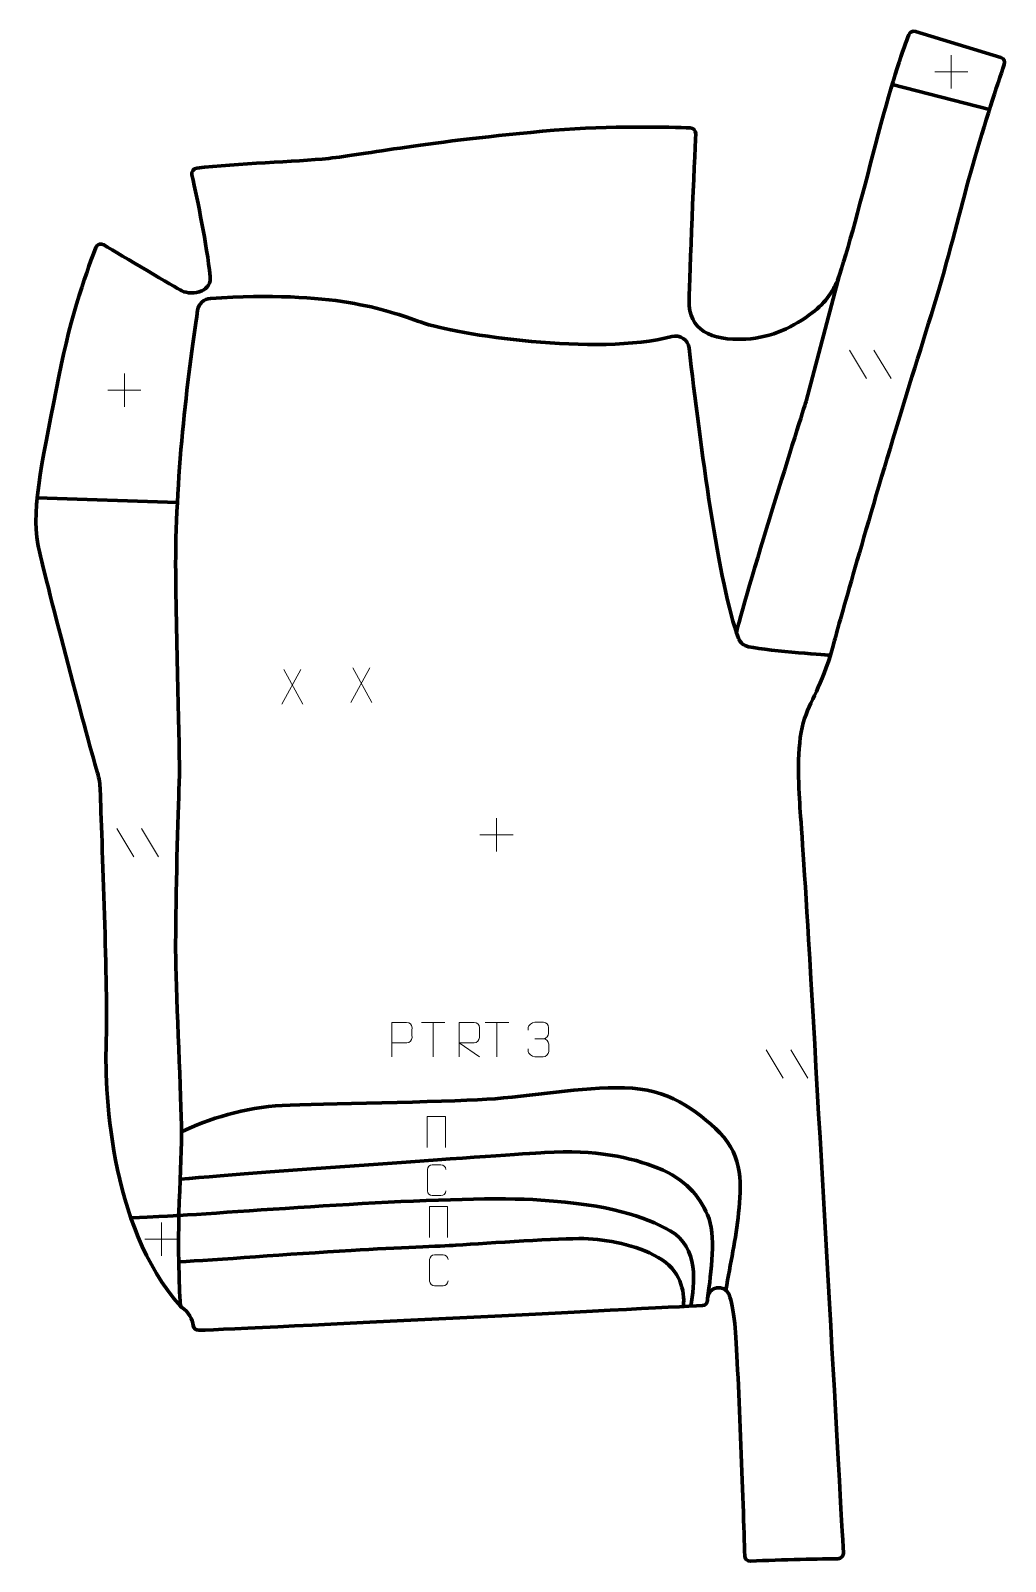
# Model space of a CAD drawing. Header units: millimetres. Extents: x -354 to 351, y -554 to 554.
import ezdxf

# ---------------------------------------------------------------- set-up
doc = ezdxf.new("R2010")
doc.units = ezdxf.units.MM
doc.header["$MEASUREMENT"] = 0
for name, color, linetype in [('layer 1', 7, 'Continuous'), ('layer 2', 7, 'Continuous'), ('layer 3', 7, 'Continuous')]:
    doc.layers.add(name, color=color, linetype=linetype)

msp = doc.modelspace()

# ---------------------------------------------------------------- linework, layer by layer
at = {"layer": 'layer 1', "color": 250, "lineweight": 9}
for points in [[(311.6531, 536.1245), (311.6531, 536.1245), (311.6531, 512.1466), (311.6531, 512.1466)], [(299.6642, 524.1355), (299.6642, 524.1355), (323.6421, 524.1355), (323.6421, 524.1355)], [(237.9801, 322.6569), (237.9801, 322.6569), (250.3444, 302.1126), (250.3444, 302.1126)], [(255.71, 322.6569), (255.71, 322.6569), (268.0743, 302.1126), (268.0743, 302.1126)], [(-286.2154, 305.7527), (-286.2154, 305.7527), (-286.2154, 281.7748), (-286.2154, 281.7748)], [(-298.2043, 293.7637), (-298.2043, 293.7637), (-274.2264, 293.7637), (-274.2264, 293.7637)], [(-158.6356, 91.5847), (-158.6356, 91.5847), (-172.3762, 66.6889), (-172.3762, 66.6889)], [(-170.9216, 91.5847), (-170.9216, 91.5847), (-157.181, 66.6312), (-157.181, 66.6312)], [(-108.7127, 92.8175), (-108.7127, 92.8175), (-122.4533, 67.9217), (-122.4533, 67.9217)], [(-120.9987, 92.8175), (-120.9987, 92.8175), (-107.2581, 67.864), (-107.2581, 67.864)], [(-17.1368, -15.9733), (-17.1368, -15.9733), (-17.1368, -39.9512), (-17.1368, -39.9512)], [(-291.6418, -23.2468), (-291.6418, -23.2468), (-279.2775, -43.7911), (-279.2775, -43.7911)], [(-273.9119, -23.2468), (-273.9119, -23.2468), (-261.5476, -43.7911), (-261.5476, -43.7911)], [(-29.1257, -27.9623), (-29.1257, -27.9623), (-5.1478, -27.9623), (-5.1478, -27.9623)], [(-71.4285, -163.6301), (-71.4285, -163.6301), (-54.4413, -163.6301), (-54.4413, -163.6301)], [(-62.9347, -188.5601), (-62.9347, -188.5601), (-62.9347, -163.6066), (-62.9347, -163.6066)], [(-25.3437, -163.6263), (-25.3437, -163.6263), (-8.3565, -163.6263), (-8.3565, -163.6263)], [(-16.8499, -188.5563), (-16.8499, -188.5563), (-16.8499, -163.6028), (-16.8499, -163.6028)], [(10.495, -175.5323), (10.495, -175.5323), (16.6914, -175.5323), (16.6914, -175.5323)], [(177.8229, -183.5377), (177.8229, -183.5377), (190.1872, -204.082), (190.1872, -204.082)], [(195.5528, -183.5377), (195.5528, -183.5377), (207.9171, -204.082), (207.9171, -204.082)], [(-259.3237, -308.5143), (-259.3237, -308.5143), (-259.3237, -332.4922), (-259.3237, -332.4922)], [(-271.3126, -320.5033), (-271.3126, -320.5033), (-247.3347, -320.5033), (-247.3347, -320.5033)]]:
    msp.add_open_spline(points, degree=3, dxfattribs=at)
for points, knots in [([(-92.9349, -188.5602), (-92.9349, -188.5602), (-92.9349, -163.6066), (-92.9349, -163.6066), (-92.9349, -163.6066), (-89.3399, -163.6066), (-85.7446, -163.6066), (-82.1492, -163.6066), (-82.1492, -163.6066), (-79.824, -163.6445), (-78.2666, -165.1346), (-78.2708, -167.5007), (-78.2708, -167.5007), (-78.2712, -169.5364), (-78.2712, -172.5957), (-78.2708, -174.6317), (-78.2708, -174.6317), (-78.2773, -176.5071), (-80.0895, -178.449), (-82.0991, -178.4681), (-82.0991, -178.4681), (-82.0991, -178.4681), (-92.9349, -178.4681), (-92.9349, -178.4681)], [0, 0, 0, 0, 0.142857143, 0.142857143, 0.142857143, 0.142857143, 0.285714286, 0.285714286, 0.285714286, 0.285714286, 0.428571429, 0.428571429, 0.428571429, 0.428571429, 0.571428571, 0.571428571, 0.571428571, 0.571428571, 0.714285714, 0.714285714, 0.714285714, 0.714285714, 1, 1, 1, 1]), ([(-44.1822, -188.5563), (-44.1822, -188.5563), (-44.1822, -163.6028), (-44.1822, -163.6028), (-44.1822, -163.6028), (-40.5874, -163.6028), (-36.9919, -163.6028), (-33.3967, -163.6028), (-33.3967, -163.6028), (-31.0714, -163.6405), (-29.5141, -165.1305), (-29.5182, -167.4969), (-29.5182, -167.4969), (-29.5186, -169.5324), (-29.5186, -172.5918), (-29.5182, -174.6278), (-29.5182, -174.6278), (-29.5247, -176.5033), (-31.337, -178.4451), (-33.3465, -178.4642), (-33.3465, -178.4642), (-33.3465, -178.4642), (-44.1822, -178.4642), (-44.1822, -178.4642), (-44.1822, -178.4642), (-44.1822, -178.4642), (-29.5275, -188.5563), (-29.5275, -188.5563)], [0, 0, 0, 0, 0.125, 0.125, 0.125, 0.125, 0.25, 0.25, 0.25, 0.25, 0.375, 0.375, 0.375, 0.375, 0.5, 0.5, 0.5, 0.5, 0.625, 0.625, 0.625, 0.625, 0.75, 0.75, 0.75, 0.75, 1, 1, 1, 1]), ([(5.7853, -169.2871), (5.7853, -169.2871), (5.7853, -167.4299), (5.7853, -167.4299), (5.7853, -167.4299), (5.771, -165.688), (8.4355, -163.5699), (10.4946, -163.5926), (10.4946, -163.5926), (12.5587, -163.5926), (14.6227, -163.5926), (16.6864, -163.5926), (16.6864, -163.5926), (18.8809, -163.5838), (20.4792, -165.4306), (20.5236, -167.3427), (20.5236, -167.3427), (20.5232, -168.7778), (20.5232, -170.2129), (20.5236, -171.6484), (20.5236, -171.6484), (20.475, -173.3019), (18.8724, -175.5319), (16.6741, -175.5219), (16.6741, -175.5219), (18.8778, -175.5331), (20.4858, -177.3363), (20.5398, -179.3958), (20.5398, -179.3958), (20.5394, -181.1805), (20.5394, -182.9652), (20.5398, -184.7503), (20.5398, -184.7503), (20.5499, -186.8117), (18.495, -188.5748), (16.6741, -188.5667), (16.6741, -188.5667), (14.6088, -188.5664), (12.5436, -188.5664), (10.478, -188.5667), (10.478, -188.5667), (8.3094, -188.5552), (5.7784, -186.155), (5.7598, -184.6932), (5.7598, -184.6932), (5.7598, -184.6932), (5.7598, -182.7846), (5.7598, -182.7846)], [0, 0, 0, 0, 0.076923077, 0.076923077, 0.076923077, 0.076923077, 0.153846154, 0.153846154, 0.153846154, 0.153846154, 0.230769231, 0.230769231, 0.230769231, 0.230769231, 0.307692308, 0.307692308, 0.307692308, 0.307692308, 0.384615385, 0.384615385, 0.384615385, 0.384615385, 0.461538462, 0.461538462, 0.461538462, 0.461538462, 0.538461538, 0.538461538, 0.538461538, 0.538461538, 0.615384615, 0.615384615, 0.615384615, 0.615384615, 0.692307692, 0.692307692, 0.692307692, 0.692307692, 0.769230769, 0.769230769, 0.769230769, 0.769230769, 0.846153846, 0.846153846, 0.846153846, 0.846153846, 1, 1, 1, 1]), ([(-67.2019, -254.1459), (-67.2019, -254.1459), (-67.2019, -231.7956), (-67.2019, -231.7956), (-67.2019, -231.7956), (-67.2019, -231.7956), (-54.0836, -231.7956), (-54.0836, -231.7956), (-54.0836, -231.7956), (-54.0836, -231.7956), (-54.0836, -254.1459), (-54.0836, -254.1459)], [0, 0, 0, 0, 0.25, 0.25, 0.25, 0.25, 0.5, 0.5, 0.5, 0.5, 1, 1, 1, 1]), ([(-53.8027, -285.5874), (-53.9279, -287.6684), (-55.4301, -288.9936), (-57.3538, -289.0033), (-57.3538, -289.0033), (-59.4424, -289.003), (-61.531, -289.003), (-63.6193, -289.0033), (-63.6193, -289.0033), (-65.3435, -289.0977), (-67.1099, -287.4098), (-67.0999, -285.603), (-67.0999, -285.603), (-67.0995, -280.4348), (-67.0995, -275.2671), (-67.0999, -270.0997), (-67.0999, -270.0997), (-67.0961, -268.1846), (-65.5316, -266.6447), (-63.6037, -266.6568), (-63.6037, -266.6568), (-61.5207, -266.6568), (-59.4372, -266.6568), (-57.3538, -266.6568), (-57.3538, -266.6568), (-55.6103, -266.625), (-53.8266, -267.9609), (-53.8027, -270.1443)], [0, 0, 0, 0, 0.125, 0.125, 0.125, 0.125, 0.25, 0.25, 0.25, 0.25, 0.375, 0.375, 0.375, 0.375, 0.5, 0.5, 0.5, 0.5, 0.625, 0.625, 0.625, 0.625, 0.75, 0.75, 0.75, 0.75, 1, 1, 1, 1]), ([(-65.6345, -319.2976), (-65.6345, -319.2976), (-65.6345, -296.9473), (-65.6345, -296.9473), (-65.6345, -296.9473), (-65.6345, -296.9473), (-52.5162, -296.9473), (-52.5162, -296.9473), (-52.5162, -296.9473), (-52.5162, -296.9473), (-52.5162, -319.2976), (-52.5162, -319.2976)], [0, 0, 0, 0, 0.25, 0.25, 0.25, 0.25, 0.5, 0.5, 0.5, 0.5, 1, 1, 1, 1]), ([(-52.2353, -350.7391), (-52.3605, -352.8201), (-53.8627, -354.1453), (-55.7864, -354.155), (-55.7864, -354.155), (-57.875, -354.1547), (-59.9636, -354.1547), (-62.0519, -354.155), (-62.0519, -354.155), (-63.7761, -354.2494), (-65.5425, -352.5615), (-65.5325, -350.7547), (-65.5325, -350.7547), (-65.5321, -345.5865), (-65.5321, -340.4188), (-65.5325, -335.2514), (-65.5325, -335.2514), (-65.5287, -333.3363), (-63.9642, -331.7964), (-62.0363, -331.8085), (-62.0363, -331.8085), (-59.9533, -331.8085), (-57.8698, -331.8085), (-55.7864, -331.8085), (-55.7864, -331.8085), (-54.0429, -331.7767), (-52.2592, -333.1126), (-52.2353, -335.296)], [0, 0, 0, 0, 0.125, 0.125, 0.125, 0.125, 0.25, 0.25, 0.25, 0.25, 0.375, 0.375, 0.375, 0.375, 0.5, 0.5, 0.5, 0.5, 0.625, 0.625, 0.625, 0.625, 0.75, 0.75, 0.75, 0.75, 1, 1, 1, 1])]:
    msp.add_open_spline(points, degree=3, knots=knots, dxfattribs=at)
at = {"layer": 'layer 2', "color": 230, "lineweight": 200}
msp.add_open_spline([(229.7276, -551.6795), (232.008, -551.6527), (233.805, -549.7304), (233.6777, -547.4536), (233.6777, -547.4536), (231.6563, -511.3478), (217.0213, -250.1469), (208.4682, -103.6422), (208.4682, -103.6422), (205.2544, -48.5871), (202.2812, -9.7293), (202.0088, -5.1012), (202.0088, -5.1012), (200.9572, 12.7777), (199.9056, 40.4725), (205.5144, 56.248), (205.5144, 56.248), (211.1235, 72.0232), (219.1866, 81.8392), (227.2494, 112.6889), (227.2494, 112.6889), (230.6043, 125.5247), (248.9939, 190.0665), (271.4887, 265.4088), (271.4887, 265.4088), (281.4251, 298.6885), (293.0124, 334.0757), (303.0147, 368.045), (303.0147, 368.045), (312.266, 399.463), (319.4277, 429.6679), (326.8812, 455.8701), (326.8812, 455.8701), (336.0982, 488.2713), (344.7829, 514.5522), (349.9691, 529.4384), (349.9691, 529.4384), (350.717, 531.5854), (349.5288, 533.9215), (347.3536, 534.584), (347.3536, 534.584), (347.3536, 534.584), (285.8189, 553.3253), (285.8189, 553.3253), (285.8189, 553.3253), (283.8085, 553.9377), (281.6682, 552.8942), (280.915, 550.932), (280.915, 550.932), (277.7121, 542.5888), (269.2214, 519.0688), (258.8004, 479.0292), (258.8004, 479.0292), (248.5236, 439.5446), (238.4553, 400.4773), (230.8491, 377.2782), (230.8491, 377.2782), (227.2733, 366.3721), (220.4556, 356.8168), (211.2837, 349.9171), (211.2837, 349.9171), (197.899, 339.8485), (182.2106, 331.7734), (163.096, 330.7401), (163.096, 330.7401), (137.1542, 329.3379), (121.7294, 337.7516), (122.0801, 358.435), (122.0801, 358.435), (122.3893, 376.6859), (125.9754, 460.0396), (126.8147, 479.3898), (126.8147, 479.3898), (126.911, 481.6119), (125.1774, 483.4866), (122.9542, 483.5628), (122.9542, 483.5628), (109.3395, 484.0299), (63.7578, 485.2148), (24.6231, 481.8306), (24.6231, 481.8306), (-68.6275, 473.7679), (-112.4481, 464.3053), (-138.3896, 461.5011), (-138.3896, 461.5011), (-163.0894, 458.8306), (-204.3138, 458.0672), (-233.9247, 454.3694), (-233.9247, 454.3694), (-236.2685, 454.0769), (-237.8553, 451.8375), (-237.341, 449.5317), (-237.341, 449.5317), (-233.0611, 430.3427), (-226.8401, 399.7103), (-224.1386, 376.0605), (-224.1386, 376.0605), (-223.6285, 371.5971), (-226.16, 367.3306), (-230.3288, 365.6563), (-230.3288, 365.6563), (-235.2413, 363.6832), (-240.9753, 363.8046), (-244.6251, 365.6292), (-244.6251, 365.6292), (-249.3069, 367.9702), (-288.292, 391.3064), (-301.0576, 398.961), (-301.0576, 398.961), (-303.1845, 400.236), (-305.9429, 399.288), (-306.841, 396.9766), (-306.841, 396.9766), (-311.6265, 384.6584), (-325.1206, 347.8382), (-333.6546, 303.7467), (-333.6546, 303.7467), (-344.1716, 249.409), (-353.9873, 208.3929), (-348.7288, 182.4511), (-348.7288, 182.4511), (-343.9268, 158.761), (-314.2751, 46.1974), (-305.6931, 16.9567), (-305.6931, 16.9567), (-304.49, 12.857), (-303.8124, 8.6255), (-303.6826, 4.3551), (-303.6826, 4.3551), (-302.6687, -29.0485), (-298.0068, -143.4934), (-299.2993, -175.4755), (-299.2993, -175.4755), (-300.6981, -210.1003), (-297.8046, -310.6709), (-245.6807, -368.9279), (-245.6807, -368.9279), (-245.4365, -369.2006), (-245.1525, -369.4338), (-244.847, -369.6352), (-244.847, -369.6352), (-239.4118, -373.2131), (-237.1942, -378.5545), (-236.4805, -383.0108), (-236.4805, -383.0108), (-236.1595, -385.0163), (-234.4221, -386.4821), (-232.3919, -386.414), (-232.3919, -386.414), (-190.5436, -385.01), (94.2307, -370.4177), (131.689, -368.495), (131.689, -368.495), (133.8374, -368.3846), (135.5047, -366.5967), (135.4782, -364.4459), (135.4782, -364.4459), (135.474, -364.1065), (135.474, -363.7481), (135.48, -363.3734), (135.48, -363.3734), (135.6183, -354.6263), (147.7414, -352.4588), (150.9382, -360.602), (150.9382, -360.602), (152.6866, -365.0544), (154.1199, -371.6774), (155.0329, -381.6078), (155.0329, -381.6078), (157.7218, -410.8488), (161.3776, -514.5281), (162.2924, -549.6009), (162.2924, -549.6009), (162.3513, -551.8552), (164.2584, -553.618), (166.5102, -553.4938), (166.5102, -553.4938), (188.9906, -552.2535), (218.8547, -551.8072), (229.7276, -551.6795)], degree=3, knots=[0, 0, 0, 0, 0.02173913, 0.02173913, 0.02173913, 0.02173913, 0.043478261, 0.043478261, 0.043478261, 0.043478261, 0.065217391, 0.065217391, 0.065217391, 0.065217391, 0.086956522, 0.086956522, 0.086956522, 0.086956522, 0.108695652, 0.108695652, 0.108695652, 0.108695652, 0.130434783, 0.130434783, 0.130434783, 0.130434783, 0.152173913, 0.152173913, 0.152173913, 0.152173913, 0.173913043, 0.173913043, 0.173913043, 0.173913043, 0.195652174, 0.195652174, 0.195652174, 0.195652174, 0.217391304, 0.217391304, 0.217391304, 0.217391304, 0.239130435, 0.239130435, 0.239130435, 0.239130435, 0.260869565, 0.260869565, 0.260869565, 0.260869565, 0.282608696, 0.282608696, 0.282608696, 0.282608696, 0.304347826, 0.304347826, 0.304347826, 0.304347826, 0.326086957, 0.326086957, 0.326086957, 0.326086957, 0.347826087, 0.347826087, 0.347826087, 0.347826087, 0.369565217, 0.369565217, 0.369565217, 0.369565217, 0.391304348, 0.391304348, 0.391304348, 0.391304348, 0.413043478, 0.413043478, 0.413043478, 0.413043478, 0.434782609, 0.434782609, 0.434782609, 0.434782609, 0.456521739, 0.456521739, 0.456521739, 0.456521739, 0.47826087, 0.47826087, 0.47826087, 0.47826087, 0.5, 0.5, 0.5, 0.5, 0.52173913, 0.52173913, 0.52173913, 0.52173913, 0.543478261, 0.543478261, 0.543478261, 0.543478261, 0.565217391, 0.565217391, 0.565217391, 0.565217391, 0.586956522, 0.586956522, 0.586956522, 0.586956522, 0.608695652, 0.608695652, 0.608695652, 0.608695652, 0.630434783, 0.630434783, 0.630434783, 0.630434783, 0.652173913, 0.652173913, 0.652173913, 0.652173913, 0.673913043, 0.673913043, 0.673913043, 0.673913043, 0.695652174, 0.695652174, 0.695652174, 0.695652174, 0.717391304, 0.717391304, 0.717391304, 0.717391304, 0.739130435, 0.739130435, 0.739130435, 0.739130435, 0.760869565, 0.760869565, 0.760869565, 0.760869565, 0.782608696, 0.782608696, 0.782608696, 0.782608696, 0.804347826, 0.804347826, 0.804347826, 0.804347826, 0.826086957, 0.826086957, 0.826086957, 0.826086957, 0.847826087, 0.847826087, 0.847826087, 0.847826087, 0.869565217, 0.869565217, 0.869565217, 0.869565217, 0.891304348, 0.891304348, 0.891304348, 0.891304348, 0.913043478, 0.913043478, 0.913043478, 0.913043478, 0.934782609, 0.934782609, 0.934782609, 0.934782609, 0.956521739, 0.956521739, 0.956521739, 0.956521739, 1, 1, 1, 1], dxfattribs=at)
at = {"layer": 'layer 3', "color": 250, "lineweight": 200}
for points in [[(339.2107, 496.9339), (339.2107, 496.9339), (268.8541, 514.9404), (268.8541, 514.9404)], [(-247.9039, 212.6107), (-247.9039, 212.6107), (-349.2506, 215.9152), (-349.2506, 215.9152)]]:
    msp.add_open_spline(points, degree=3, dxfattribs=at)
for points, knots in [([(230.849, 377.2782), (230.849, 377.2782), (206.7172, 285.9002), (206.7172, 285.9002), (206.7172, 285.9002), (206.7172, 285.9002), (164.6266, 152.6475), (156.2707, 118.4747)], [0, 0, 0, 0, 0.333333333, 0.333333333, 0.333333333, 0.333333333, 1, 1, 1, 1]), ([(224.2231, 102.0291), (224.2231, 102.0291), (182.3236, 104.7338), (165.0195, 108.1844), (165.0195, 108.1844), (161.6449, 108.8575), (158.8766, 111.2518), (157.6758, 114.4769), (157.6758, 114.4769), (143.7855, 151.7879), (129.8639, 255.1117), (122.1624, 324.0755), (122.1624, 324.0755), (121.483, 330.1606), (115.55, 334.1819), (109.63, 332.6184), (109.63, 332.6184), (55.6063, 318.3493), (-46.5861, 333.9822), (-71.6203, 342.8832), (-71.6203, 342.8832), (-97.747, 352.1724), (-134.7865, 365.9745), (-224.0022, 360.1788), (-224.0022, 360.1788), (-228.684, 359.8747), (-232.5233, 356.3537), (-233.2362, 351.7167), (-233.2362, 351.7167), (-240.6195, 303.7009), (-249.6866, 227.3975), (-249.1211, 161.7964), (-249.1211, 161.7964), (-248.5235, 92.4695), (-245.5351, 29.7167), (-246.7303, 4.6155), (-246.7303, 4.6155), (-247.9256, -20.4858), (-249.1716, -85.0314), (-249.1462, -111.3277), (-249.1462, -111.3277), (-249.1211, -137.624), (-245.5351, -207.5486), (-244.9375, -238.0286), (-244.9375, -238.0286), (-244.3399, -268.5086), (-249.4118, -311.5686), (-245.6805, -368.9278)], [0, 0, 0, 0, 0.076923077, 0.076923077, 0.076923077, 0.076923077, 0.153846154, 0.153846154, 0.153846154, 0.153846154, 0.230769231, 0.230769231, 0.230769231, 0.230769231, 0.307692308, 0.307692308, 0.307692308, 0.307692308, 0.384615385, 0.384615385, 0.384615385, 0.384615385, 0.461538462, 0.461538462, 0.461538462, 0.461538462, 0.538461538, 0.538461538, 0.538461538, 0.538461538, 0.615384615, 0.615384615, 0.615384615, 0.615384615, 0.692307692, 0.692307692, 0.692307692, 0.692307692, 0.769230769, 0.769230769, 0.769230769, 0.769230769, 0.846153846, 0.846153846, 0.846153846, 0.846153846, 1, 1, 1, 1]), ([(148.603, -357.2963), (151.8994, -338.0346), (155.8836, -320.504), (157.8757, -301.3792), (157.8757, -301.3792), (159.8679, -282.2545), (161.4618, -260.7392), (144.3291, -243.6066), (144.3291, -243.6066), (127.1969, -226.4743), (106.4783, -211.7324), (75.4007, -210.9355), (75.4007, -210.9355), (44.3231, -210.1386), (7.6676, -217.3102), (-24.2069, -219.3023), (-24.2069, -219.3023), (-56.0815, -221.2945), (-145.3297, -222.49), (-172.0247, -223.6852), (-172.0247, -223.6852), (-198.7194, -224.8804), (-226.1144, -233.6459), (-244.8892, -242.8097)], [0, 0, 0, 0, 0.142857143, 0.142857143, 0.142857143, 0.142857143, 0.285714286, 0.285714286, 0.285714286, 0.285714286, 0.428571429, 0.428571429, 0.428571429, 0.428571429, 0.571428571, 0.571428571, 0.571428571, 0.571428571, 0.714285714, 0.714285714, 0.714285714, 0.714285714, 1, 1, 1, 1]), ([(135.4799, -363.3733), (137.9543, -344.4098), (141.7709, -316.9178), (135.4799, -302.9728), (135.4799, -302.9728), (129.1888, -289.0279), (119.6268, -277.0751), (99.705, -269.1062), (99.705, -269.1062), (79.7837, -261.1376), (54.6825, -255.5595), (17.7587, -257.7552), (17.7587, -257.7552), (-8.1061, -259.293), (-180.6557, -271.4218), (-245.8663, -277.0373)], [0, 0, 0, 0, 0.2, 0.2, 0.2, 0.2, 0.4, 0.4, 0.4, 0.4, 0.6, 0.6, 0.6, 0.6, 1, 1, 1, 1]), ([(123.2483, -368.9279), (126.0014, -353.175), (129.436, -326.3205), (108.4704, -314.5275), (108.4704, -314.5275), (89.346, -303.7699), (65.0283, -295.6062), (14.8393, -292.2153), (14.8393, -292.2153), (-44.1283, -288.2311), (-183.2737, -299.3542), (-246.7769, -303.355)], [0, 0, 0, 0, 0.25, 0.25, 0.25, 0.25, 0.5, 0.5, 0.5, 0.5, 1, 1, 1, 1]), ([(118.0329, -368.9279), (118.8298, -357.9562), (116.0408, -342.816), (99.705, -333.6519), (99.705, -333.6519), (83.3693, -324.4882), (63.0493, -320.5039), (45.917, -320.1053), (45.917, -320.1053), (28.7844, -319.707), (-21.8164, -323.293), (-46.519, -324.8865), (-46.519, -324.8865), (-57.2462, -325.5786), (-87.5223, -326.4704), (-122.2258, -328.586), (-122.2258, -328.586), (-167.4381, -331.3423), (-220.1654, -335.4779), (-246.968, -336.8336)], [0, 0, 0, 0, 0.166666667, 0.166666667, 0.166666667, 0.166666667, 0.333333333, 0.333333333, 0.333333333, 0.333333333, 0.5, 0.5, 0.5, 0.5, 0.666666667, 0.666666667, 0.666666667, 0.666666667, 1, 1, 1, 1])]:
    msp.add_open_spline(points, degree=3, knots=knots, dxfattribs=at)
at = {"layer": 'layer 3', "color": 250, "lineweight": 158}
msp.add_open_spline([(-280.9317, -305.1573), (-246.7769, -303.355), (-246.7769, -303.355), (-246.7769, -303.355)], degree=3, dxfattribs=at)

doc.saveas('drawing.dxf')
